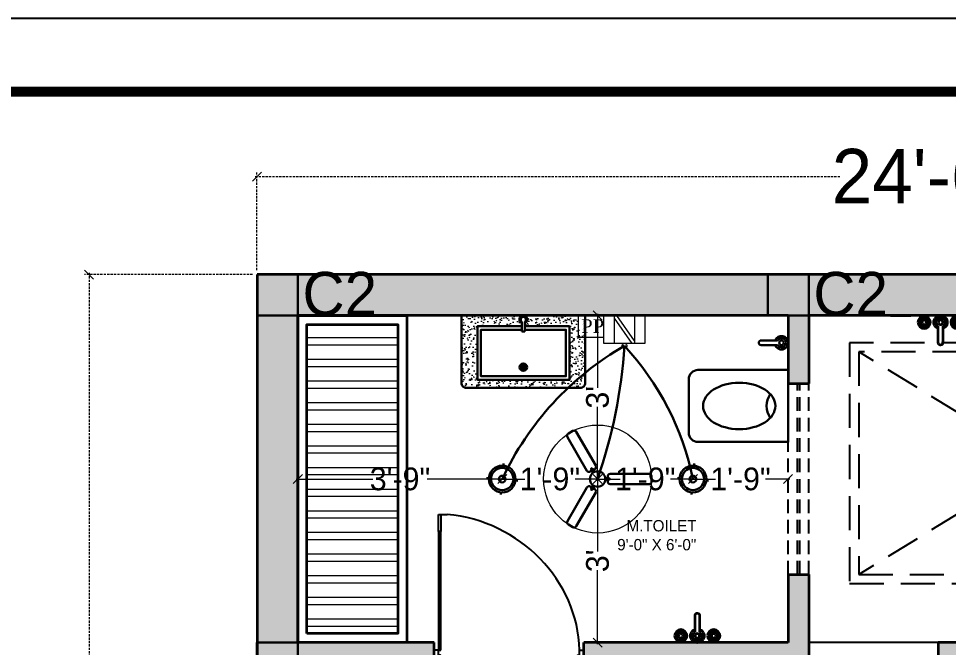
# Model space of a CAD drawing. Header units: millimetres. Extents: x -6808 to 215771, y -89660 to -16303.
# Drawn here: x 98685.8 to 98890.6, y -52586.2 to -52447.8 of the extents above; entities that cross this region are included whole.
import ezdxf

# ---------------------------------------------------------------- set-up
doc = ezdxf.new("R2010")
doc.units = ezdxf.units.MM
doc.header["$PDMODE"] = 35
for name, pattern in [('ACAD_ISO10W100', [18, 12, -3, 0, -3]), ('DASHED', [0.75, 0.5, -0.25]), ('DASHED2', [0.375, 0.25, -0.125])]:
    doc.linetypes.add(name, pattern=pattern)
doc.layers.get('0').update_dxf_attribs({"color": 8})
for name, color, linetype, lineweight in [('A-Lite-Clng', 5, 'Continuous', 30), ('col.center', 5, 'ACAD_ISO10W100', 15), ('column', 5, 'Continuous', 30), ('dim2', 6, 'Continuous', 20), ('ELE.13', 7, 'Continuous', 13), ('elec dim.', 251, 'Continuous', 25), ('ELECTRICAL', 150, 'Continuous', 30), ('plaster line', 150, 'DASHED2', 30), ('Projection', 190, 'DASHED', 25), ('text', 7, 'Continuous', 25), ('wall', 7, 'Continuous', 35), ('wokg dim', 152, 'DASHED', 18)]:
    doc.layers.add(name, color=color, linetype=linetype, lineweight=lineweight)
doc.layers.add('AR.furniture', color=7, linetype='Continuous', lineweight=35, true_color=0x009e9e)
doc.layers.add('furniture layout', color=7, linetype='Continuous', lineweight=25, true_color=0x006161)
for name, color, linetype in [('FORMAT', 7, 'Continuous'), ('NET 01', 8, 'Continuous'), ('WIN', 5, 'Continuous')]:
    doc.layers.add(name, color=color, linetype=linetype)
doc.styles.add('6 INCH', font='times.ttf', dxfattribs={"height": 6})
doc.styles.add('SAJ', font='eurr____.ttf')
doc.dimstyles.new('SAJ', dxfattribs={"dimtxt": 5, "dimasz": 2, "dimexe": 1, "dimexo": 1, "dimgap": 0.09375, "dimtad": 0, "dimdec": 1, "dimzin": 0, "dimdsep": 46, "dimlunit": 4, "dimtxsty": 'SAJ', "dimblk": 'OBLIQUE', "dimcen": 0.125, "dimdle": 0.375, "dimadec": 0, "dimazin": 0, "dimtfac": 1, "dimtdec": 1, "dimtofl": 0, "dimtmove": 0, "dimatfit": 3, "dimldrblk": 'OBLIQUE', "dimfxl": 1, "dimtolj": 1, "dimtzin": 0, "dimlwd": 5, "dimlwe": 5, "dimarcsym": 1})

# ---------------------------------------------------------------- blocks, each defined once
blk = doc.blocks.new('_Oblique')
at = {"color": 0, "linetype": 'ByBlock', "lineweight": -2}
blk.add_line((-0.5, -0.5), (0.5, 0.5), dxfattribs=at)
blk = doc.blocks.new('*D1937')
at = {"layer": 'Defpoints', "color": 0, "transparency": 16777216}
for p in [(99032.34, -52482.55), (98738.34, -52504.13), (99032.34, -52504.13)]:
    blk.add_point(p, dxfattribs=at)
at = {"layer": 'dim2', "color": 0, "linetype": 'DASHED', "lineweight": 5, "transparency": 16777216}
for p, q in [((98737.97, -52482.55), (98866.89, -52482.55)), ((98738.34, -52503.13), (98738.34, -52481.55)), ((99032.72, -52482.55), (98903.8, -52482.55)), ((99032.34, -52503.13), (99032.34, -52481.55))]:
    blk.add_line(p, q, dxfattribs=at)
at = {"layer": 'dim2', "color": 0, "lineweight": 5, "transparency": 16777216, "xscale": 2, "yscale": 2, "zscale": 2, "rotation": 180}
blk.add_blockref('_Oblique', (98738.34, -52482.55), dxfattribs=at)
at = {"layer": 'dim2', "color": 0, "lineweight": 5, "transparency": 16777216, "xscale": 2, "yscale": 2, "zscale": 2}
blk.add_blockref('_Oblique', (99032.34, -52482.55), dxfattribs=at)
at = {"layer": 'dim2', "color": 0, "transparency": 16777216, "insert": (98885.34, -52482.55), "char_height": 12, "attachment_point": 5, "style": 'SAJ'}
blk.add_mtext('\\A1;24\'-6"', dxfattribs=at)
blk = doc.blocks.new('*D1938')
at = {"layer": 'Defpoints', "color": 0, "transparency": 16777216}
for p in [(98738.34, -52504.13), (98701.36, -53292.13), (98738.34, -53292.13)]:
    blk.add_point(p, dxfattribs=at)
at = {"layer": 'dim2', "color": 0, "linetype": 'DASHED', "lineweight": 5, "transparency": 16777216}
for p, q in [((98701.36, -52503.75), (98701.36, -52879.72)), ((98737.34, -52504.13), (98700.36, -52504.13)), ((98701.36, -53292.5), (98701.36, -52916.54)), ((98737.34, -53292.13), (98700.36, -53292.13))]:
    blk.add_line(p, q, dxfattribs=at)
at = {"layer": 'dim2', "color": 0, "lineweight": 5, "transparency": 16777216, "xscale": 2, "yscale": 2, "zscale": 2}
for p, rotation in [((98701.36, -52504.13), 90), ((98701.36, -53292.13), 270)]:
    blk.add_blockref('_Oblique', p, dxfattribs=dict(at, rotation=rotation))
at = {"layer": 'dim2', "color": 0, "transparency": 16777216, "insert": (98701.36, -52898.13), "char_height": 12, "attachment_point": 5, "rotation": 90, "style": 'SAJ'}
blk.add_mtext('\\A1;65\'-8"', dxfattribs=at)
blk = doc.blocks.new('QEWFWE')
at = {"layer": 'NET 01'}
for p, q in [((238503.45, 15011.85), (238503.45, 15015.77)), ((238503.45, 15015.77), (238505.41, 15015.77)), ((238503.98, 15015.77), (238503.98, 15011.85)), ((238503.98, 15011.85), (238503.45, 15011.85)), ((238503.45, 15011.85), (238503.45, 14988.32)), ((238503.98, 14988.32), (238503.98, 15011.85)), ((238503.45, 14988.32), (238503.45, 14984.4)), ((238503.98, 14988.32), (238503.45, 14988.32)), ((238503.98, 14984.4), (238503.98, 14988.32)), ((238503.45, 14984.4), (238503.98, 14984.4))]:
    blk.add_line(p, q, dxfattribs=at)
for points in [[(238503.45, 14984.4), (238502.4, 14984.4), (238502.4, 14981.4), (238503.9, 14981.4), (238503.9, 14982.9), (238503.9, 14983.2), (238503.45, 14983.2)], [(238536.02, 14984.4), (238537.07, 14984.4), (238537.07, 14981.4), (238535.57, 14981.4), (238535.57, 14982.9), (238535.57, 14983.2), (238536.02, 14983.2)]]:
    blk.add_lwpolyline(points, close=True, dxfattribs=at)
blk.add_ellipse((238504.18, 14985.62), major_axis=(-29.27, 13.54), ratio=0.925766, start_param=-2.718612, end_param=-1.204625, dxfattribs=at)
blk = doc.blocks.new('A$C1B5F73BC')
at = {"layer": 'AR.furniture', "lineweight": 5, "ltscale": 2}
h = blk.add_hatch(dxfattribs=at)
h.set_pattern_fill('AR-CONC', color=256, scale=0.02, angle=270, style=0)
h.set_pattern_definition([(320, (-48146.4964, 23798.405), (-0.31878171, -3.64369338), [0.381, -4.191]), (265, (-48146.4964, 23798.405), (3.82113286, 0.70485652), [0.3048, -3.3528]), (10.451, (-48146.523, 23798.1015), (3.50233376, -2.93885003), [0.3238, -3.5618]), (316.1842, (-48145.4804, 23798.405), (-0.84084656, -5.4215808), [0.5715, -6.2865]), (6.6356, (-48145.5504, 23797.9533), (4.9485111, -4.7480847), [0.4857, -5.3427]), (261.184, (-48145.4804, 23798.405), (4.94850236, -4.7480921), [0.4572, -5.0292]), (291, (-48145.7344, 23797.897), (-2.04531037, -3.0322976), [0.381, -4.191]), (236, (-48145.7344, 23797.897), (3.68375932, -1.23604057), [0.3048, -3.3528]), (341.4514, (-48145.9048, 23797.6444), (1.63845715, -4.26832982), [0.3238, -3.5618]), (307.5, (-48146.4964, 23798.4051), (1.691100777, -0.061772065), [0, -3.31216, 0, -3.4036, 0, -3.3655]), (277.5, (-48146.4964, 23798.4051), (2.003611496, -1.33639325), [0, -1.94056, 0, -3.23596, 0, -1.2827]), (237.5, (-48146.4964, 23799.538), (-0.11457488, -2.711811903), [0, -1.27, 0, -3.9624, 0, -5.2578]), (227.5, (-48146.4964, 23800.046), (0.50852982, -2.96258363), [0, -1.651, 0, -2.63144, 0, -3.7338])])
h.paths.add_polyline_path([(31.36, -3.14), (31.36, -18.65), (4.66, -18.65), (4.66, -3.14), (17.6, -3.14), (17.6, -2.25, -0.843039), (17.99, 0), (0, 0), (0, -14), (0, -15), (0, -19.5, 0.414214), (1.5, -21), (34.48, -21, 0.414214), (35.98, -19.5), (35.98, -15), (35.98, -14), (35.98, 0), (17.99, 0, -0.843039), (18.38, -2.25), (18.38, -3.14)])
at = {"layer": 'AR.furniture', "lineweight": 30, "ltscale": 2}
for p, q in [((0, 0), (0, -14)), ((35.98, 0), (35.98, -14)), ((0, -14), (0, -14)), ((35.98, -14), (35.98, -14))]:
    blk.add_line(p, q, dxfattribs=at)
at = {"layer": 'AR.furniture', "lineweight": 30}
for p, q in [((17.6, -4.63), (17.6, -1.83)), ((18.38, -1.83), (18.38, -4.63)), ((17.6, -4.63), (18.38, -4.63)), ((16.91, -15.01), (19.07, -15.01)), ((17.99, -13.93), (17.99, -14.83))]:
    blk.add_line(p, q, dxfattribs=at)
at = {"layer": 'AR.furniture', "lineweight": 30, "ltscale": 2}
blk.add_lwpolyline([(35.98, 0), (0, 0)], dxfattribs=at)
at = {"layer": 'AR.furniture', "lineweight": 30}
for points in [[(17.6, -3.14), (4.66, -3.14), (4.66, -18.65), (31.36, -18.65), (31.36, -3.14), (18.38, -3.14)], [(17.6, -4.14), (5.66, -4.14), (5.66, -17.65), (30.36, -17.65), (30.36, -4.14), (18.38, -4.14)]]:
    blk.add_lwpolyline(points, dxfattribs=at)
at = {"layer": 'AR.furniture', "lineweight": 30, "ltscale": 2}
blk.add_lwpolyline([(0, -14), (0, -15), (0, -15), (0, -19.5, 0.414214), (1.5, -21), (34.48, -21, 0.414214), (35.98, -19.5), (35.98, -15), (35.98, -15), (35.98, -14)], format="xyb", dxfattribs=at)
at = {"layer": 'AR.furniture', "lineweight": 30}
for radius in [1.08, 0.691]:
    blk.add_circle((17.99, -15.01), radius, dxfattribs=at)
for radius, start, end in [(1.16, 289.6397, 250.3486), (0.772, 300.2446, 239.6569)]:
    blk.add_arc((17.99, -1.16), radius, start, end, dxfattribs=at)
blk = doc.blocks.new('W.C')
at = {"layer": 'AR.furniture', "lineweight": 30, "ltscale": 3}
blk.add_lwpolyline([(41572.37, -1963.34), (41572.37, -1947.5), (41552.47, -1947.5, 0.414214), (41550.43, -1949.54), (41550.43, -1961.3, 0.414214), (41552.47, -1963.34)], format="xyb", close=True, dxfattribs=at)
blk.add_arc((41572.2, -1955.42), 4.6, 145.5059, 214.4941, dxfattribs=at)
blk.add_ellipse((41561.56, -1955.42), major_axis=(7.96, 0), ratio=0.640617, dxfattribs=at)
blk = doc.blocks.new('A$C2ABB695D')
at = {"layer": 'AR.furniture', "lineweight": 30}
for p, q in [((4.14, 2), (0.5, 2)), ((0.5, 1), (4.14, 1))]:
    blk.add_line(p, q, dxfattribs=at)
blk.add_circle((5, 1.5), 0.5, dxfattribs=at)
for centre, radius, start, end in [((5, 1.5), 1.5, 199.6514, 160.3603), ((5, 1.5), 1, 210.3431, 149.7554), ((0.5, 1.5), 0.5, 90, 270)]:
    blk.add_arc(centre, radius, start, end, dxfattribs=at)
blk = doc.blocks.new('CVGDRF')
at = {"layer": 'AR.furniture'}
for p, q in [((91951.07, -21891.25), (91951.07, -21894.89)), ((91952.07, -21894.89), (91952.07, -21891.25)), ((91947.46, -21895.63), (91947.2, -21895.63)), ((91947.47, -21895.88), (91947.2, -21895.88)), ((91947.82, -21895.27), (91947.82, -21895)), ((91948.07, -21895.27), (91948.07, -21895)), ((91948.43, -21895.63), (91948.7, -21895.63)), ((91948.43, -21895.88), (91948.7, -21895.88)), ((91954.71, -21895.63), (91954.45, -21895.63)), ((91954.72, -21895.88), (91954.45, -21895.88)), ((91955.07, -21895.27), (91955.07, -21895)), ((91955.32, -21895.27), (91955.32, -21895)), ((91955.68, -21895.63), (91955.95, -21895.63)), ((91955.68, -21895.88), (91955.95, -21895.88)), ((91947.82, -21896.23), (91947.82, -21896.5)), ((91948.07, -21896.23), (91948.07, -21896.5)), ((91955.07, -21896.23), (91955.07, -21896.5)), ((91955.32, -21896.23), (91955.32, -21896.5))]:
    blk.add_line(p, q, dxfattribs=at)
for centre, radius in [((91947.95, -21895.75), 1.38), ((91946.95, -21895.75), 0.28), ((91947.95, -21895.75), 0.5), ((91947.95, -21894.75), 0.28), ((91948.95, -21895.75), 0.28), ((91951.57, -21895.75), 0.5), ((91955.2, -21895.75), 1.38), ((91954.2, -21895.75), 0.28), ((91955.2, -21895.75), 0.5), ((91955.2, -21894.75), 0.28), ((91956.2, -21895.75), 0.28), ((91947.95, -21896.75), 0.28), ((91955.2, -21896.75), 0.28)]:
    blk.add_circle(centre, radius, dxfattribs=at)
for centre, radius, start, end in [((91951.57, -21891.25), 0.5, 0, 180), ((91947.95, -21895.75), 1, 105.2407, 164.2093), ((91947.95, -21895.75), 1, 16.4413, 74.0789), ((91951.57, -21895.75), 1.5, 109.6514, 70.3603), ((91951.57, -21895.75), 1, 120.3431, 59.7554), ((91955.2, -21895.75), 1, 106.12, 164.0884), ((91955.2, -21895.75), 1, 16.2342, 73.9047), ((91947.95, -21895.75), 1, 196.2342, 253.9047), ((91947.95, -21895.75), 1, 286.12, 344.0884), ((91955.2, -21895.75), 1, 196.4413, 254.0789), ((91955.2, -21895.75), 1, 285.2407, 344.2093)]:
    blk.add_arc(centre, radius, start, end, dxfattribs=at)
blk = doc.blocks.new('A$C32B276F4')
at = {"layer": 'column'}
blk.add_hatch(color=256, dxfattribs=at).paths.add_polyline_path([(9, 0), (9, 9), (0, 9), (0, 0)])
for p, q in [((0, 0), (0, 9)), ((0, 9), (9, 9)), ((9, 9), (9, 0)), ((9, 0), (0, 0))]:
    blk.add_line(p, q, dxfattribs=at)
at = {"layer": 'col.center', "linetype": 'ByBlock', "insert": (10.02, 9.59), "char_height": 9.6, "width": 293.6941, "attachment_point": 1, "style": 'SAJ'}
blk.add_mtext('\\A1;{\\fCentury Gothic|b0|i0|c0|p34;C2}', dxfattribs=at)
blk = doc.blocks.new('c1')
at = {"layer": 'column'}
blk.add_hatch(color=256, dxfattribs=at).paths.add_polyline_path([(58376.49, -43564.36), (58385.49, -43564.36), (58385.49, -43552.36), (58376.49, -43552.36)])
for p, q in [((58376.49, -43552.36), (58376.49, -43564.36)), ((58376.49, -43552.36), (58385.49, -43552.36)), ((58385.49, -43564.36), (58385.49, -43552.36)), ((58376.49, -43564.36), (58385.49, -43564.36))]:
    blk.add_line(p, q, dxfattribs=at)
blk = doc.blocks.new('FAN')
at = {"layer": 'A-Lite-Clng', "color": 5, "ltscale": 10}
for p, q in [((-11.37, 17.69), (-9.63, 18.69)), ((-0.73, 5.26), (-8.27, 18.32)), ((-4.19, 3.26), (-11.73, 16.32)), ((-2.83, 2.9), (-1.09, 3.9)), ((-2.27, 3.22), (-1.8, 2.4)), ((-1.65, 3.57), (-1.18, 2.76)), ((3.92, 0.35), (2.98, 0.35)), ((3.92, 1), (3.92, -1)), ((4.92, 2), (20, 2)), ((21, 1), (21, -1)), ((-4.19, -3.26), (-11.73, -16.32)), ((-1.09, -3.9), (-2.83, -2.9)), ((-2.27, -3.22), (-1.8, -2.4)), ((-1.65, -3.57), (-1.18, -2.76)), ((3.92, -0.35), (2.98, -0.35)), ((4.92, -2), (20, -2)), ((-0.73, -5.26), (-8.27, -18.32)), ((-9.63, -18.69), (-11.37, -17.69))]:
    blk.add_line(p, q, dxfattribs=at)
for centre, radius in [((-2.44, 3.55), 0.102), ((-2.42, 4.14), 0.109), ((-1.86, 3.89), 0.102), ((0, 0), 3), ((4.3, 0.33), 0.102), ((4.79, 0.03), 0.109), ((-2.44, -3.56), 0.102), ((4.3, -0.33), 0.102), ((-2.37, -4.16), 0.109), ((-1.86, -3.89), 0.102)]:
    blk.add_circle(centre, radius, dxfattribs=at)
for centre, start, end in [((-9.13, 17.82), 30, 120), ((-10.87, 16.82), 120, 210), ((-1.59, 4.76), 300, 30), ((-3.33, 3.76), 210, 300), ((4.92, 1), 90, 180), ((20, 1), 0, 90), ((-3.33, -3.76), 60, 150), ((4.92, -1), 180, 270), ((20, -1), 270, 0), ((-1.59, -4.76), 330, 60), ((-10.87, -16.82), 150, 240), ((-9.13, -17.82), 240, 330)]:
    blk.add_arc(centre, 1, start, end, dxfattribs=at)
blk = doc.blocks.new('CEILING LIGHT')
at = {"layer": 'ELECTRICAL'}
for p, q in [((0, 3.5), (0, 3)), ((-3, 0.09), (-3.5, 0.09)), ((3.5, 0.09), (3, 0.09)), ((0, -3), (0, -3.5))]:
    blk.add_line(p, q, dxfattribs=at)
for radius in [3, 2.5, 0.75]:
    blk.add_circle((0, 0), radius, dxfattribs=at)
blk = doc.blocks.new('switch board')
for p, q in [((0, 2.33), (0, -3.5)), ((4, 2.33), (0, 2.33)), ((4, -0.51), (4, 2.33)), ((4, 0.83), (0, 0.83)), ((3.6, -2), (0, 0.51)), ((4, -1.68), (0.4, 0.83)), ((4, -0.66), (4, -0.51)), ((4, -3.5), (4, -0.66)), ((0, -2), (4, -2)), ((0, -3.5), (4, -3.5))]:
    blk.add_line(p, q)
blk.add_arc((4.33, -0.59), 0.336, 193.0399, 166.9601)
blk = doc.blocks.new('*D1963')
at = {"layer": 'Defpoints', "color": 0, "transparency": 16777216}
for p in [(98747.34, -52549.13), (98747.34, -52549.13), (98792.34, -52549.13)]:
    blk.add_point(p, dxfattribs=at)
at = {"layer": 'elec dim.', "color": 0, "lineweight": 5, "transparency": 16777216}
for p, q in [((98746.97, -52549.13), (98763.86, -52549.13)), ((98792.72, -52549.13), (98775.83, -52549.13))]:
    blk.add_line(p, q, dxfattribs=at)
at = {"layer": 'elec dim.', "color": 0, "lineweight": 5, "transparency": 16777216, "xscale": 2, "yscale": 2, "zscale": 2}
for p, rotation in [((98747.34, -52549.13), 180.0000000001019), ((98792.34, -52549.13), 1.019184736605894e-10)]:
    blk.add_blockref('_Oblique', p, dxfattribs=dict(at, rotation=rotation))
at = {"layer": 'elec dim.', "color": 0, "transparency": 16777216, "insert": (98769.84, -52549.13), "char_height": 5, "attachment_point": 5, "style": 'SAJ'}
blk.add_mtext('\\A1;3\'-9"', dxfattribs=at)
blk = doc.blocks.new('*D1964')
at = {"layer": 'Defpoints', "color": 0, "transparency": 16777216}
for p in [(98792.34, -52549.13), (98813.34, -52549.13), (98813.34, -52549.13)]:
    blk.add_point(p, dxfattribs=at)
at = {"layer": 'elec dim.', "color": 0, "lineweight": 5, "transparency": 16777216}
for p, q in [((98791.97, -52549.13), (98797.32, -52549.13)), ((98813.72, -52549.13), (98808.37, -52549.13))]:
    blk.add_line(p, q, dxfattribs=at)
at = {"layer": 'elec dim.', "color": 0, "lineweight": 5, "transparency": 16777216, "xscale": 2, "yscale": 2, "zscale": 2, "rotation": 180}
blk.add_blockref('_Oblique', (98792.34, -52549.13), dxfattribs=at)
at = {"layer": 'elec dim.', "color": 0, "lineweight": 5, "transparency": 16777216, "xscale": 2, "yscale": 2, "zscale": 2}
blk.add_blockref('_Oblique', (98813.34, -52549.13), dxfattribs=at)
at = {"layer": 'elec dim.', "color": 0, "transparency": 16777216, "insert": (98802.84, -52549.13), "char_height": 5, "attachment_point": 5, "style": 'SAJ'}
blk.add_mtext('\\A1;1\'-9"', dxfattribs=at)
blk = doc.blocks.new('*D1965')
at = {"layer": 'Defpoints', "color": 0, "transparency": 16777216}
for p in [(98813.34, -52549.13), (98834.34, -52549.13), (98834.34, -52549.13)]:
    blk.add_point(p, dxfattribs=at)
at = {"layer": 'elec dim.', "color": 0, "lineweight": 5, "transparency": 16777216}
for p, q in [((98812.97, -52549.13), (98818.32, -52549.13)), ((98834.72, -52549.13), (98829.37, -52549.13))]:
    blk.add_line(p, q, dxfattribs=at)
at = {"layer": 'elec dim.', "color": 0, "lineweight": 5, "transparency": 16777216, "xscale": 2, "yscale": 2, "zscale": 2, "rotation": 180}
blk.add_blockref('_Oblique', (98813.34, -52549.13), dxfattribs=at)
at = {"layer": 'elec dim.', "color": 0, "lineweight": 5, "transparency": 16777216, "xscale": 2, "yscale": 2, "zscale": 2}
blk.add_blockref('_Oblique', (98834.34, -52549.13), dxfattribs=at)
at = {"layer": 'elec dim.', "color": 0, "transparency": 16777216, "insert": (98823.84, -52549.13), "char_height": 5, "attachment_point": 5, "style": 'SAJ'}
blk.add_mtext('\\A1;1\'-9"', dxfattribs=at)
blk = doc.blocks.new('*D1931')
at = {"layer": 'Defpoints', "color": 0, "transparency": 16777216}
for p in [(98834.34, -52549.13), (98855.28, -52549.13), (98855.28, -52549.13)]:
    blk.add_point(p, dxfattribs=at)
at = {"layer": 'elec dim.', "color": 0, "lineweight": 5, "transparency": 16777216}
for p, q in [((98833.97, -52549.13), (98839.29, -52549.13)), ((98855.66, -52549.13), (98850.34, -52549.13))]:
    blk.add_line(p, q, dxfattribs=at)
at = {"layer": 'elec dim.', "color": 0, "lineweight": 5, "transparency": 16777216, "xscale": 2, "yscale": 2, "zscale": 2, "rotation": 180}
blk.add_blockref('_Oblique', (98834.34, -52549.13), dxfattribs=at)
at = {"layer": 'elec dim.', "color": 0, "lineweight": 5, "transparency": 16777216, "xscale": 2, "yscale": 2, "zscale": 2}
blk.add_blockref('_Oblique', (98855.28, -52549.13), dxfattribs=at)
at = {"layer": 'elec dim.', "color": 0, "transparency": 16777216, "insert": (98844.81, -52549.13), "char_height": 5, "attachment_point": 5, "style": 'SAJ'}
blk.add_mtext('\\A1;1\'-9"', dxfattribs=at)
blk = doc.blocks.new('*D1966')
at = {"layer": 'Defpoints', "color": 0, "transparency": 16777216}
for p in [(98813.34, -52513.13), (98813.34, -52513.13), (98813.34, -52549.13)]:
    blk.add_point(p, dxfattribs=at)
at = {"layer": 'elec dim.', "color": 0, "lineweight": 5, "transparency": 16777216}
for p, q in [((98813.34, -52512.75), (98813.34, -52529.04)), ((98813.34, -52549.5), (98813.34, -52533.21)), ((98814.34, -52549.13), (98814.34, -52549.13))]:
    blk.add_line(p, q, dxfattribs=at)
at = {"layer": 'elec dim.', "color": 0, "lineweight": 5, "transparency": 16777216, "xscale": 2, "yscale": 2, "zscale": 2}
for p, rotation in [((98813.34, -52513.13), 90), ((98813.34, -52549.13), 270)]:
    blk.add_blockref('_Oblique', p, dxfattribs=dict(at, rotation=rotation))
at = {"layer": 'elec dim.', "color": 0, "transparency": 16777216, "insert": (98813.34, -52531.13), "char_height": 5, "attachment_point": 5, "rotation": 90, "style": 'SAJ'}
blk.add_mtext("\\A1;3'", dxfattribs=at)
blk = doc.blocks.new('*D1967')
at = {"layer": 'Defpoints', "color": 0, "transparency": 16777216}
for p in [(98813.34, -52549.13), (98813.34, -52585.13), (98813.34, -52585.13)]:
    blk.add_point(p, dxfattribs=at)
at = {"layer": 'elec dim.', "color": 0, "lineweight": 5, "transparency": 16777216}
for p, q in [((98813.34, -52548.75), (98813.34, -52565.04)), ((98813.34, -52585.5), (98813.34, -52569.21))]:
    blk.add_line(p, q, dxfattribs=at)
at = {"layer": 'elec dim.', "color": 0, "lineweight": 5, "transparency": 16777216, "xscale": 2, "yscale": 2, "zscale": 2}
for p, rotation in [((98813.34, -52549.13), 90), ((98813.34, -52585.13), 270)]:
    blk.add_blockref('_Oblique', p, dxfattribs=dict(at, rotation=rotation))
at = {"layer": 'elec dim.', "color": 0, "transparency": 16777216, "insert": (98813.34, -52567.13), "char_height": 5, "attachment_point": 5, "rotation": 90, "style": 'SAJ'}
blk.add_mtext("\\A1;3'", dxfattribs=at)

msp = doc.modelspace()

# ---------------------------------------------------------------- hatches: boundary and pattern name
at = {"layer": 'AR.furniture', "lineweight": 5}
h = msp.add_hatch(dxfattribs=at)
h.set_pattern_fill('ANSI32', color=256, scale=0.5, angle=135, style=0)
h.set_pattern_definition([(180, (52905.8034, -154513.281), (-4e-15, -4.7625), []), (180, (52904.216, -154511.6935), (-4e-15, -4.7625), [])])
h.paths.add_polyline_path([(98749.344, -52583.128), (98769.344, -52583.128), (98769.344, -52515.128), (98749.344, -52515.128)])
at = {"layer": 'wokg dim'}
h = msp.add_hatch(color=252, dxfattribs=at)
h.dxf.hatch_style = 1
h.paths.add_polyline_path([(99032.344, -52504.128), (98738.344, -52504.128), (98738.344, -53196.128), (98760.094, -53196.128), (98760.094, -53187.128), (98747.344, -53187.128), (98747.344, -53043.128), (98825.896, -53043.128), (98825.896, -53038.628), (98747.344, -53038.628), (98747.344, -52963.628), (98751.844, -52963.628), (98751.844, -52959.128), (98747.344, -52959.128), (98747.344, -52917.128), (98751.844, -52917.128), (98751.844, -52912.628), (98747.344, -52912.628), (98747.344, -52774.128), (98841.844, -52774.128), (98841.844, -52769.628), (98747.344, -52769.628), (98747.344, -52589.628), (98777.344, -52589.628), (98777.344, -52585.128), (98747.344, -52585.128), (98747.344, -52578.128), (98747.344, -52513.128), (98855.344, -52513.128), (98855.344, -52528.128), (98859.844, -52528.128), (98859.844, -52513.128), (99023.344, -52513.128), (99023.344, -52585.128), (98963.344, -52585.128), (98963.344, -52546.128), (98958.844, -52546.128), (98958.844, -52589.628), (99023.344, -52589.628), (99023.344, -52625.628), (99023.344, -52769.628), (98939.344, -52769.628), (98939.344, -52774.128), (99023.344, -52774.128), (99023.344, -52981.628), (98958.844, -52981.628), (98958.844, -52990.628), (99023.344, -52990.628), (99023.344, -53191.628), (99014.344, -53191.628), (99014.344, -53196.128), (99032.344, -53196.128)])
h = msp.add_hatch(color=252, dxfattribs=at)
h.dxf.hatch_style = 1
h.paths.add_polyline_path([(98859.844, -52570.128), (98855.344, -52570.128), (98855.344, -52585.128), (98810.344, -52585.128), (98810.344, -52589.628), (98859.844, -52589.628)])
h = msp.add_hatch(color=252, dxfattribs=at)
h.dxf.hatch_style = 1
h.paths.add_polyline_path([(98892.844, -52589.628), (98897.344, -52589.628), (98897.344, -52585.128), (98888.344, -52585.128), (98888.344, -52769.628), (98883.844, -52769.628), (98883.844, -52774.128), (98897.344, -52774.128), (98897.344, -52769.628), (98892.844, -52769.628)])

# ---------------------------------------------------------------- linework, layer by layer
at = {"layer": 'AR.furniture'}
for points in [[(98747.344, -52585.128), (98747.344, -52513.128), (98771.344, -52513.128), (98771.344, -52585.128)], [(98749.344, -52583.128), (98749.344, -52515.128), (98769.344, -52515.128), (98769.344, -52583.128)]]:
    msp.add_lwpolyline(points, close=True, dxfattribs=at)
at = {"layer": 'ELE.13', "ltscale": 5}
msp.add_lwpolyline([(98809.079, -52517.927), (98814.742, -52517.927), (98814.742, -52513.127), (98809.079, -52513.127)], close=True, dxfattribs=at)
at = {"layer": 'ELE.13'}
msp.add_circle((98813.344, -52549.128), 11.89, dxfattribs=at)
at = {"layer": 'ELECTRICAL', "linetype": 'Continuous'}
for centre, radius, start, end in [((98852.242, -52577.131), 66.121, 119.92982, 154.94294), ((98706.626, -52512.365), 112.874, 340.99188, 356.20843), ((98774.767, -52561.28), 60.804, 11.5287, 42.97827)]:
    msp.add_arc(centre, radius, start, end, dxfattribs=at)
at = {"layer": 'FORMAT', "color": 0}
msp.add_lwpolyline([(98414.532, -52447.789), (98414.532, -53532.439), (99178.37, -53532.439), (99178.37, -52447.789)], close=True, dxfattribs=at)
msp.add_lwpolyline([(98414.532, -52447.789), (98414.532, -53532.439), (99178.37, -53532.439), (99178.37, -52447.789)], close=True, dxfattribs=at)
at = {"layer": 'FORMAT', "color": 0, "const_width": 2.24}
msp.add_lwpolyline([(98430.609, -52463.866), (98430.609, -53516.362), (99162.293, -53516.362), (99162.293, -52463.866)], close=True, dxfattribs=at)
msp.add_lwpolyline([(98430.609, -52463.866), (98430.609, -53516.362), (99162.293, -53516.362), (99162.293, -52463.866)], close=True, dxfattribs=at)
at = {"layer": 'Projection', "ltscale": 15}
for p, q in [((98950.844, -52570.128), (98870.844, -52521.128)), ((98950.844, -52521.128), (98870.844, -52570.128))]:
    msp.add_line(p, q, dxfattribs=at)
for points in [[(98952.844, -52519.128), (98868.844, -52519.128), (98868.844, -52572.128), (98952.844, -52572.128)], [(98950.844, -52521.128), (98870.844, -52521.128), (98870.844, -52570.128), (98950.844, -52570.128)]]:
    msp.add_lwpolyline(points, close=True, dxfattribs=at)
at = {"layer": 'wall'}
for p, q in [((99032.344, -52504.128), (98738.344, -52504.128)), ((98738.344, -52504.128), (98738.344, -53292.128)), ((98855.344, -52513.128), (98747.344, -52513.128)), ((98747.344, -52513.128), (98747.344, -52578.128)), ((98747.344, -52513.128), (98747.344, -52578.128)), ((99023.344, -52513.128), (98859.844, -52513.128)), ((98877.844, -52513.128), (98882.344, -52513.128)), ((98747.344, -52578.128), (98747.344, -52585.128)), ((98747.344, -52578.128), (98747.344, -52585.128))]:
    msp.add_line(p, q, dxfattribs=at)
at = {"layer": 'wall', "color": 1}
for p, q in [((98855.344, -52513.128), (98855.344, -52528.128)), ((98859.844, -52513.128), (98859.844, -52528.128)), ((98855.344, -52528.128), (98859.844, -52528.128)), ((98855.344, -52570.128), (98855.344, -52585.128)), ((98855.344, -52570.128), (98859.844, -52570.128)), ((98859.844, -52570.128), (98859.844, -52589.628)), ((98777.344, -52585.128), (98747.344, -52585.128)), ((98777.344, -52589.628), (98777.344, -52585.128)), ((98855.344, -52585.128), (98810.344, -52585.128)), ((98810.344, -52589.628), (98810.344, -52585.128)), ((98897.344, -52585.128), (98888.344, -52585.128)), ((98888.344, -52585.128), (98888.344, -52769.628))]:
    msp.add_line(p, q, dxfattribs=at)
at = {"layer": 'WIN', "linetype": 'DASHED', "ltscale": 6}
for p, q in [((98855.344, -52570.128), (98855.344, -52528.128)), ((98857.344, -52570.128), (98857.344, -52528.128)), ((98857.844, -52570.128), (98857.844, -52528.128)), ((98859.844, -52570.128), (98859.844, -52528.128))]:
    msp.add_line(p, q, dxfattribs=at)
at = {"layer": 'WIN'}
msp.add_line((98888.344, -52585.128), (98859.844, -52585.128), dxfattribs=at)

# ---------------------------------------------------------------- block references
at = {"linetype": 'ByBlock', "lineweight": 20, "xscale": 0.9518673649145052, "yscale": 0.9518673649145052, "zscale": 0.9518673649145052}
msp.add_blockref('QEWFWE', (-128245.304, -66849.929), dxfattribs=at)
at = {"layer": 'AR.furniture', "xscale": -1, "rotation": 180}
msp.add_blockref('CVGDRF', (6937.302, -74410.379), dxfattribs=at)
at = {"layer": 'AR.furniture', "xscale": -1}
msp.add_blockref('CVGDRF', (190786.873, -30687.89), dxfattribs=at)
at = {"layer": 'column'}
for name, p in [('A$C32B276F4', (98738.344, -52513.128)), ('A$C32B276F4', (98850.844, -52513.128)), ('c1', (40361.853, -9032.766)), ('c1', (40511.853, -9032.766))]:
    msp.add_blockref(name, p, dxfattribs=at)
at = {"layer": 'ELE.13', "ltscale": 4}
for name, p, xscale, yscale, zscale, rotation in [('switch board', (98818.343, -52513.127), -1.548617276446917, 1.548617276246659, 1.548617276427928, 89.99613793678397), ('CEILING LIGHT', (98792.344, -52549.128), -0.9818181818043532, 0.9818181818118316, 0.9818181818181811, 175.1736252210289), ('CEILING LIGHT', (98834.344, -52549.128), -0.9818181818043532, 0.9818181818118316, 0.9818181818181811, 175.1736252210289)]:
    msp.add_blockref(name, p, dxfattribs=dict(at, xscale=xscale, yscale=yscale, zscale=zscale, rotation=rotation))
at = {"layer": 'ELE.13', "xscale": 0.5662131918070373, "yscale": 0.5662131918070373, "zscale": 0.5662131918070373}
msp.add_blockref('FAN', (98813.344, -52549.128), dxfattribs=at)
at = {"layer": 'furniture layout'}
msp.add_blockref('A$C2ABB695D', (98848.844, -52520.625), dxfattribs=at)
at = {"layer": 'furniture layout', "linetype": 'ByBlock', "lineweight": 13, "xscale": -1, "rotation": 180}
msp.add_blockref('W.C', (57282.97, -54488.464), dxfattribs=at)
at = {"layer": 'plaster line', "linetype": 'Continuous', "xscale": 0.7585714285714285, "yscale": 0.7585714285714285, "zscale": 0.7585714285714285}
msp.add_blockref('A$C1B5F73BC', (98783.344, -52513.128), dxfattribs=at)

# ---------------------------------------------------------------- texts
at = {"layer": 'ELE.13', "ltscale": 5, "insert": (98809.731, -52513.953), "char_height": 3, "width": 5.27575, "attachment_point": 1, "rotation": 360, "style": '6 INCH'}
msp.add_mtext('PP', dxfattribs=at)
at = {"layer": 'text', "ltscale": 2, "insert": (98817.667, -52558.151), "char_height": 3, "width": 115.0205, "attachment_point": 1, "style": 'SAJ'}
msp.add_mtext('\\A1;{\\fCentury Gothic|b0|i0|c0|p34; \\H0.83333x; M.TOILET\\P9\'-0" X 6\'-0"}', dxfattribs=at)

# ---------------------------------------------------------------- dimensions: what is measured, and where the dimension line sits
at = {"layer": 'dim2'}
dim = msp.add_aligned_dim(p1=(98738.344, -52504.128), p2=(99032.344, -52504.128), distance=21.574, dimstyle='SAJ', override={"dimtxt": 12}, dxfattribs=at)
dim.commit()
dim.dimension.update_dxf_attribs({"geometry": '*D1937', "text_midpoint": (98885.344, -52482.554)})
dim = msp.add_linear_dim(base=(98701.358, -53292.128), p1=(98738.344, -52504.128), p2=(98738.344, -53292.128), angle=270, dimstyle='SAJ', override={"dimtxt": 12}, dxfattribs=at)
dim.commit()
dim.dimension.update_dxf_attribs({"geometry": '*D1938', "text_midpoint": (98701.358, -52898.128), "dimtype": 161})
at = {"layer": 'elec dim.'}
for p1, p2, picture, middle in [((98813.344, -52549.128), (98813.344, -52513.127), '*D1966', (98813.344, -52531.127)), ((98792.344, -52549.128), (98747.344, -52549.128), '*D1963', (98769.844, -52549.128)), ((98792.344, -52549.128), (98813.344, -52549.128), '*D1964', (98802.844, -52549.128)), ((98813.344, -52549.128), (98834.344, -52549.128), '*D1965', (98823.844, -52549.128)), ((98834.344, -52549.128), (98855.281, -52549.128), '*D1931', (98844.813, -52549.128)), ((98813.344, -52549.128), (98813.344, -52585.128), '*D1967', (98813.344, -52567.128))]:
    dim = msp.add_aligned_dim(p1=p1, p2=p2, distance=0, dimstyle='SAJ', override={"dimfxl": 4}, dxfattribs=at)
    dim.commit()
    dim.dimension.update_dxf_attribs({"geometry": picture, "text_midpoint": middle})

doc.saveas('drawing.dxf')
